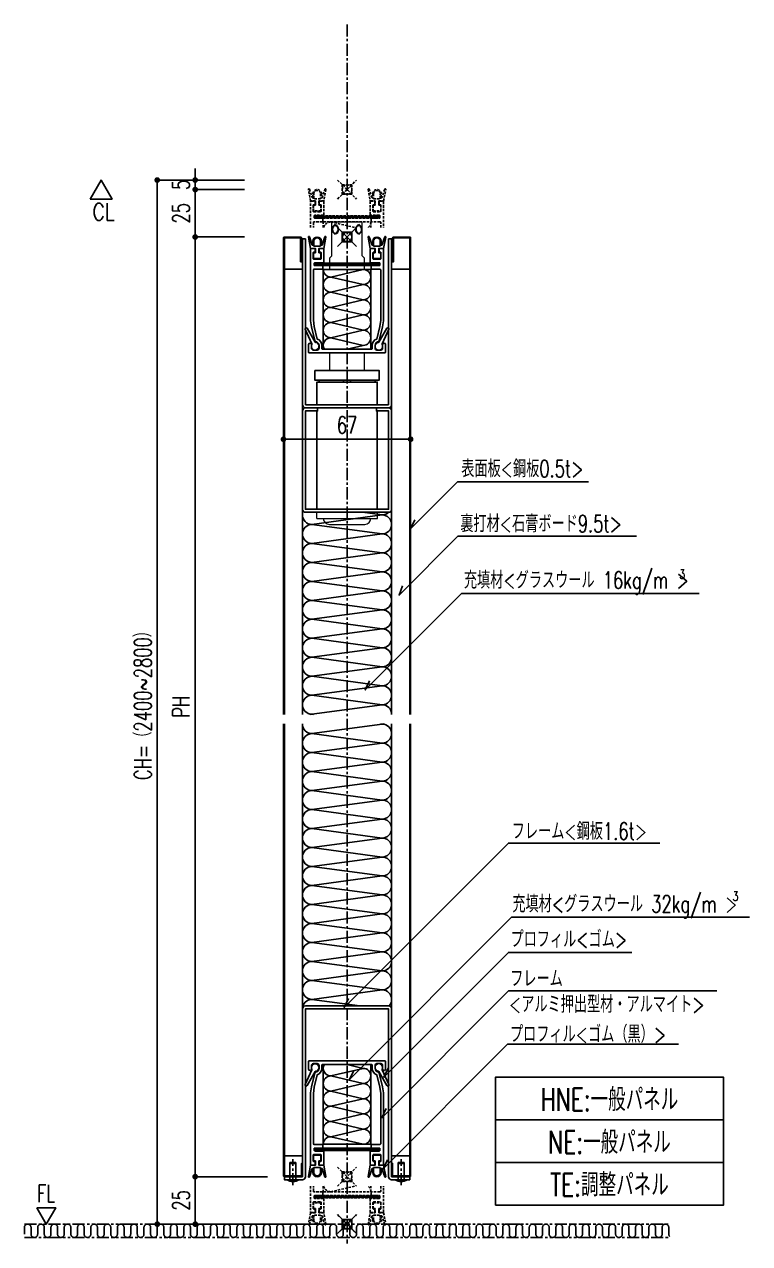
# Model space of a CAD drawing. Extents: x -275225 to 47266, y -41063 to 95295.
# Drawn here: x -215113 to -214731, y -16672 to -16030 of the extents above; entities that cross this region are included whole.
import ezdxf
from ezdxf.enums import TextEntityAlignment as Align

# ---------------------------------------------------------------- set-up
doc = ezdxf.new("R2010")
doc.units = 0
doc.header["$LTSCALE"] = 0.2
doc.header["$PDMODE"] = 99
doc.header["$PDSIZE"] = 5
for name, pattern in [('CENTER', [50.8, 31.75, -6.35, 6.35, -6.35]), ('HIDDEN', [9.525, 6.35, -3.175]), ('PHANTOM', [63.5, 31.75, -6.35, 6.35, -6.35, 6.35, -6.35])]:
    doc.linetypes.add(name, pattern=pattern)
for name, color, linetype in [('_-0', 7, 'Continuous'), ('_別途', 6, 'PHANTOM'), ('_基準', 1, 'CENTER'), ('_文字', 3, 'Continuous'), ('_製品', 4, 'Continuous'), ('_製品寸法', 9, 'Continuous')]:
    doc.layers.add(name, color=color, linetype=linetype)
doc.layers.add('_ポイント', color=1, linetype='Continuous', plot=False)
doc.styles.add('OKAMURA', font='SIMPLEX.shx', dxfattribs={"width": 0.7, "bigfont": 'BIGFONT.shx'})
doc.dimstyles.new('OKAMURA-003', dxfattribs={"dimscale": 3, "dimtxt": 3, "dimasz": 1, "dimexe": 0, "dimexo": 3, "dimgap": 1, "dimtad": 1, "dimdec": 3, "dimdsep": 46, "dimtxsty": 'OKAMURA', "dimblk1": 'DOT', "dimblk2": 'DOT', "dimsah": 1, "dimcen": 0, "dimclrd": 9, "dimclre": 9, "dimclrt": 3, "dimadec": 0, "dimazin": 0, "dimtfac": 1, "dimtdec": 3, "dimtix": 1, "dimtmove": 2, "dimatfit": 3, "dimldrblk": 'NONE', "dimfxl": 0, "dimtolj": 1, "dimarcsym": 0})

# ---------------------------------------------------------------- blocks, each defined once
blk = doc.blocks.new('_DOT')
at = {"color": 0, "linetype": 'ByBlock'}
blk.add_line((-0.5, 0), (-1, 0), dxfattribs=at)
at = {"color": 0, "linetype": 'ByBlock', "const_width": 0.5}
blk.add_lwpolyline([(-0.25, 0, 1), (0.25, 0, 1)], format="xyb", close=True, dxfattribs=at)
blk = doc.blocks.new('*D972')
at = {"layer": '_製品寸法', "color": 9, "lineweight": -2, "transparency": 16777216}
for p, q in [((33.5, 422.07), (33.5, 413.49)), ((-33.5, 403.14), (-33.5, 413.49)), ((-30.5, 413.49), (30.5, 413.49))]:
    blk.add_line(p, q, dxfattribs=at)
at = {"layer": 'Defpoints', "color": 0, "transparency": 16777216}
for p in [(33.5, 413.49), (33.5, 413.07), (-33.5, 394.14)]:
    blk.add_point(p, dxfattribs=at)
at = {"layer": '_製品寸法', "color": 9, "lineweight": -2, "transparency": 16777216, "xscale": 3, "yscale": 3, "zscale": 3, "rotation": 180}
blk.add_blockref('_DOT', (-33.5, 413.49), dxfattribs=at)
at = {"layer": '_製品寸法', "color": 9, "lineweight": -2, "transparency": 16777216, "xscale": 3, "yscale": 3, "zscale": 3}
blk.add_blockref('_DOT', (33.5, 413.49), dxfattribs=at)
at = {"layer": '_製品寸法', "color": 3, "transparency": 16777216, "insert": (0, 420.99), "char_height": 9, "attachment_point": 5, "style": 'OKAMURA'}
blk.add_mtext('\\A1;67', dxfattribs=at)
blk = doc.blocks.new('_None')
blk = doc.blocks.new('P16FILE')
at = {"layer": '_製品', "linetype": 'HIDDEN'}
h = blk.add_hatch(dxfattribs=at)
h.set_pattern_fill('ANSI31', color=6, scale=0.1, angle=180, style=0)
h.set_pattern_definition([(225, (2954.2516, 2260.17284), (0.224506403, -0.224506403), [])])
h.paths.add_polyline_path([(-16.5, 13.84), (16.5, 13.84), (16.5, 15.04), (-16.5, 15.04)])
at = {"layer": '_製品', "color": 6, "linetype": 'HIDDEN'}
for p, q in [((-8.5, 17.07), (3.94, 20)), ((-16.5, 13.84), (-16.5, 15.04)), ((-16.5, 15.04), (16.5, 15.04)), ((16.5, 13.84), (-16.5, 13.84)), ((16.5, 13.84), (16.5, 15.04))]:
    blk.add_line(p, q, dxfattribs=at)
for points in [[(-19.25, 20), (-19.25, 6.38, 0.414214), (-18.95, 6.08), (-17.15, 6.08, 0.414214), (-16.85, 6.38), (-16.85, 7.68, 0.414214), (-17.15, 7.98), (-17.55, 7.98, -0.414214), (-17.85, 8.28), (-17.85, 11.38, -0.414214), (-17.55, 11.68), (-13.95, 11.68, -0.414214), (-13.65, 11.38), (-13.65, 8.28, -0.414214), (-13.95, 7.98), (-14.35, 7.98, 0.414214), (-14.65, 7.68), (-14.65, 6.38, 0.414214), (-14.35, 6.08), (-12.55, 6.08, 0.414214), (-12.25, 6.38), (-12.25, 13.24, 0.414214), (-12.55, 13.54), (-16.85, 13.54, -0.414214), (-17.35, 14.04), (-17.35, 14.74, -0.414214), (-17.05, 15.04), (-13.05, 15.04, 0.414214), (-12.75, 15.34), (-12.75, 16.64, 0.414214), (-13.05, 16.94), (-17.25, 16.94, -0.414214), (-17.75, 17.44), (-17.75, 20)], [(17.75, 20), (17.75, 17.44, -0.414142), (17.25, 16.94), (13.05, 16.94, 0.414214), (12.75, 16.64), (12.75, 15.34, 0.414214), (13.05, 15.04), (17.05, 15.04, -0.414214), (17.35, 14.74), (17.35, 14.04, -0.414214), (16.85, 13.54), (12.55, 13.54, 0.414197), (12.25, 13.24), (12.25, 6.38, 0.414214), (12.55, 6.08), (14.35, 6.08, 0.414214), (14.65, 6.38), (14.65, 7.68, 0.414214), (14.35, 7.98), (13.95, 7.98, -0.414214), (13.65, 8.28), (13.65, 11.38, -0.414214), (13.95, 11.68), (17.55, 11.68, -0.414214), (17.85, 11.38), (17.85, 8.28, -0.414214), (17.55, 7.98), (17.15, 7.98, 0.414214), (16.85, 7.68), (16.85, 6.38, 0.414214), (17.15, 6.08), (18.95, 6.08, 0.414214), (19.25, 6.38), (19.25, 20)], [(-12.25, 5.99), (-14.8, 5.99), (-14.8, 8.29), (-13.75, 8.29), (-13.75, 11.29), (-17.75, 11.29), (-17.75, 8.29), (-16.7, 8.29), (-16.7, 5.99), (-19.25, 5.99), (-20.35, 0.04, 1.028191), (-19.84, -0.15), (-18.33, 4.31), (-18, 4.31), (-18, 2.25, 1), (-13.5, 2.25), (-13.5, 4.31), (-13.18, 4.31), (-11.67, -0.15, 1.028191), (-11.16, 0.04), (-12.25, 5.99)], [(12.25, 5.99), (14.8, 5.99), (14.8, 8.29), (13.75, 8.29), (13.75, 11.29), (17.75, 11.29), (17.75, 8.29), (16.7, 8.29), (16.7, 5.99), (19.25, 5.99), (20.35, 0.04, -1.028191), (19.84, -0.15), (18.33, 4.31), (18, 4.31), (18, 2.25, -1), (13.5, 2.25), (13.5, 4.31), (13.18, 4.31), (11.67, -0.15, -1.028191), (11.16, 0.04), (12.25, 5.99)]]:
    blk.add_lwpolyline(points, format="xyb", dxfattribs=at)
for points in [[(-12.5, 20), (-12.5, 17.07), (12.5, 17.07), (12.5, 20)], [(-16.7, 5.99), (-16.7, 8.29)], [(16.7, 5.99), (16.7, 8.29)]]:
    blk.add_lwpolyline(points, dxfattribs=at)
for points in [[(-17.5, 4.81), (-17.5, 2.25, 1), (-14, 2.25), (-14, 4.81)], [(14, 4.81), (17.5, 4.81), (17.5, 2.25, -1), (14, 2.25)]]:
    blk.add_lwpolyline(points, format="xyb", close=True, dxfattribs=at)
for centre, start, end in [((-8.5, 21.07), 195.57576, 270), ((8.5, 17.07), 0, 47.01126)]:
    blk.add_arc(centre, 4, start, end, dxfattribs=at)
for p in [(0, 25), (0, 0), (0, 0)]:
    blk.add_point(p, dxfattribs=at)
blk = doc.blocks.new('*D973')
at = {"layer": '_製品寸法', "color": 9, "lineweight": -2, "transparency": 16777216}
for p, q in [((-54, 545.02), (-80, 545.02)), ((-80, 542.02), (-80, 523.02)), ((-54, 520.02), (-80, 520.02))]:
    blk.add_line(p, q, dxfattribs=at)
at = {"layer": 'Defpoints', "color": 0, "transparency": 16777216}
for p in [(-45, 545.02), (-80, 520.02), (-45, 520.02)]:
    blk.add_point(p, dxfattribs=at)
at = {"layer": '_製品寸法', "color": 9, "lineweight": -2, "transparency": 16777216, "xscale": 3, "yscale": 3, "zscale": 3}
for p, rotation in [((-80, 545.02), 90), ((-80, 520.02), 270)]:
    blk.add_blockref('_DOT', p, dxfattribs=dict(at, rotation=rotation))
at = {"layer": '_製品寸法', "color": 3, "transparency": 16777216, "insert": (-87.5, 532.52), "char_height": 9, "attachment_point": 5, "rotation": 90, "style": 'OKAMURA'}
blk.add_mtext('\\A1;25', dxfattribs=at)
blk = doc.blocks.new('*D974')
at = {"layer": '_製品寸法', "color": 9, "lineweight": -2, "transparency": 16777216}
for p, q in [((-54, 520.02), (-80, 520.02)), ((-80, 517.02), (-80, 28.02)), ((-54, 25.02), (-80, 25.02))]:
    blk.add_line(p, q, dxfattribs=at)
at = {"layer": 'Defpoints', "color": 0, "transparency": 16777216}
for p in [(-45, 520.02), (-80, 25.02), (-45, 25.02)]:
    blk.add_point(p, dxfattribs=at)
at = {"layer": '_製品寸法', "color": 9, "lineweight": -2, "transparency": 16777216, "xscale": 3, "yscale": 3, "zscale": 3}
for p, rotation in [((-80, 520.02), 90), ((-80, 25.02), 270)]:
    blk.add_blockref('_DOT', p, dxfattribs=dict(at, rotation=rotation))
at = {"layer": '_製品寸法', "color": 3, "transparency": 16777216, "insert": (-87.5, 272.52), "char_height": 9, "attachment_point": 5, "rotation": 90, "style": 'OKAMURA'}
blk.add_mtext('\\A1;PH', dxfattribs=at)
blk = doc.blocks.new('*D975')
at = {"layer": '_製品寸法', "color": 9, "lineweight": -2, "transparency": 16777216}
for p, q in [((-54, 550.02), (-100, 550.02)), ((-100, 547.02), (-100, 3.02)), ((-54, 0.02), (-100, 0.02))]:
    blk.add_line(p, q, dxfattribs=at)
at = {"layer": 'Defpoints', "color": 0, "transparency": 16777216}
for p in [(-45, 550.02), (-100, 0.02), (-45, 0.02)]:
    blk.add_point(p, dxfattribs=at)
at = {"layer": '_製品寸法', "color": 9, "lineweight": -2, "transparency": 16777216, "xscale": 3, "yscale": 3, "zscale": 3}
for p, rotation in [((-100, 550.02), 90), ((-100, 0.02), 270)]:
    blk.add_blockref('_DOT', p, dxfattribs=dict(at, rotation=rotation))
at = {"layer": '_製品寸法', "color": 3, "transparency": 16777216, "insert": (-107.5, 275.02), "char_height": 9, "attachment_point": 5, "rotation": 90, "style": 'OKAMURA'}
blk.add_mtext('\\A1;CH=（2400~2800）', dxfattribs=at)
blk = doc.blocks.new('*D976')
at = {"layer": '_製品寸法', "color": 9, "lineweight": -2, "transparency": 16777216}
for p, q in [((-42, 25.02), (-80, 25.02)), ((-80, 22.02), (-80, 3.02)), ((-7.5, 0.02), (-80, 0.02))]:
    blk.add_line(p, q, dxfattribs=at)
at = {"layer": 'Defpoints', "color": 0, "transparency": 16777216}
for p in [(-33, 25.02), (-80, 0.02), (1.5, 0.02)]:
    blk.add_point(p, dxfattribs=at)
at = {"layer": '_製品寸法', "color": 9, "lineweight": -2, "transparency": 16777216, "xscale": 3, "yscale": 3, "zscale": 3}
for p, rotation in [((-80, 25.02), 90), ((-80, 0.02), 270)]:
    blk.add_blockref('_DOT', p, dxfattribs=dict(at, rotation=rotation))
at = {"layer": '_製品寸法', "color": 3, "transparency": 16777216, "insert": (-87.5, 12.52), "char_height": 9, "attachment_point": 5, "rotation": 90, "style": 'OKAMURA'}
blk.add_mtext('\\A1;25', dxfattribs=at)
blk = doc.blocks.new('A$C46CE3BFD')
at = {"layer": '_ポイント'}
blk.add_point((0, 0), dxfattribs=at)
at = {"layer": '_別途'}
for p, q in [((-170, 0), (170, 0)), ((-170, -5.25), (-170, -1.75)), ((-166.5, -5.25), (-166.5, -1.75)), ((-163, -5.25), (-163, -1.75)), ((-163, -5.25), (-163, -1.75)), ((-159.5, -5.25), (-159.5, -1.75)), ((-156, -5.25), (-156, -1.75)), ((-152.5, -5.25), (-152.5, -1.75)), ((-149, -5.25), (-149, -1.75)), ((-145.5, -5.25), (-145.5, -1.75)), ((-142, -5.25), (-142, -1.75)), ((-138.5, -5.25), (-138.5, -1.75)), ((-135, -5.25), (-135, -1.75)), ((-131.5, -5.25), (-131.5, -1.75)), ((-128, -5.25), (-128, -1.75)), ((-124.5, -5.25), (-124.5, -1.75)), ((-121, -5.25), (-121, -1.75)), ((-117.5, -5.25), (-117.5, -1.75)), ((-114, -5.25), (-114, -1.75)), ((-110.5, -5.25), (-110.5, -1.75)), ((-107, -5.25), (-107, -1.75)), ((-103.5, -5.25), (-103.5, -1.75)), ((-100, -5.25), (-100, -1.75)), ((-96.5, -5.25), (-96.5, -1.75)), ((-93, -5.25), (-93, -1.75)), ((-89.5, -5.25), (-89.5, -1.75)), ((-86, -5.25), (-86, -1.75)), ((-82.5, -5.25), (-82.5, -1.75)), ((-79, -5.25), (-79, -1.75)), ((-75.5, -5.25), (-75.5, -1.75)), ((-72, -5.25), (-72, -1.75)), ((-68.5, -5.25), (-68.5, -1.75)), ((-65, -5.25), (-65, -1.75)), ((-61.5, -5.25), (-61.5, -1.75)), ((-58, -5.25), (-58, -1.75)), ((-54.5, -5.25), (-54.5, -1.75)), ((-51, -5.25), (-51, -1.75)), ((-47.5, -5.25), (-47.5, -1.75)), ((-44, -5.25), (-44, -1.75)), ((-40.5, -5.25), (-40.5, -1.75)), ((-37, -5.25), (-37, -1.75)), ((-33.5, -5.25), (-33.5, -1.75)), ((-30, -5.25), (-30, -1.75)), ((-26.5, -5.25), (-26.5, -1.75)), ((-23, -5.25), (-23, -1.75)), ((-19.5, -5.25), (-19.5, -1.75)), ((-16, -5.25), (-16, -1.75)), ((-12.5, -5.25), (-12.5, -1.75)), ((-9, -5.25), (-9, -1.75)), ((-5.5, -5.25), (-5.5, -1.75)), ((-2, -5.25), (-2, -1.75)), ((1.5, -5.25), (1.5, -1.75)), ((5, -5.25), (5, -1.75)), ((8.5, -5.25), (8.5, -1.75)), ((12, -5.25), (12, -1.75)), ((15.5, -5.25), (15.5, -1.75)), ((19, -5.25), (19, -1.75)), ((22.5, -5.25), (22.5, -1.75)), ((26, -5.25), (26, -1.75)), ((29.5, -5.25), (29.5, -1.75)), ((33, -5.25), (33, -1.75)), ((36.5, -5.25), (36.5, -1.75)), ((40, -5.25), (40, -1.75)), ((43.5, -5.25), (43.5, -1.75)), ((47, -5.25), (47, -1.75)), ((50.5, -5.25), (50.5, -1.75)), ((54, -5.25), (54, -1.75)), ((57.5, -5.25), (57.5, -1.75)), ((61, -5.25), (61, -1.75)), ((64.5, -5.25), (64.5, -1.75)), ((68, -5.25), (68, -1.75)), ((71.5, -5.25), (71.5, -1.75)), ((75, -5.25), (75, -1.75)), ((78.5, -5.25), (78.5, -1.75)), ((82, -5.25), (82, -1.75)), ((85.5, -5.25), (85.5, -1.75)), ((89, -5.25), (89, -1.75)), ((92.5, -5.25), (92.5, -1.75)), ((96, -5.25), (96, -1.75)), ((99.5, -5.25), (99.5, -1.75)), ((103, -5.25), (103, -1.75)), ((106.5, -5.25), (106.5, -1.75)), ((110, -5.25), (110, -1.75)), ((113.5, -5.25), (113.5, -1.75)), ((117, -5.25), (117, -1.75)), ((120.5, -5.25), (120.5, -1.75)), ((124, -5.25), (124, -1.75)), ((127.5, -5.25), (127.5, -1.75)), ((131, -5.25), (131, -1.75)), ((134.5, -5.25), (134.5, -1.75)), ((138, -5.25), (138, -1.75)), ((141.5, -5.25), (141.5, -1.75)), ((145, -5.25), (145, -1.75)), ((148.5, -5.25), (148.5, -1.75)), ((152, -5.25), (152, -1.75)), ((155.5, -5.25), (155.5, -1.75)), ((159, -5.25), (159, -1.75)), ((162.5, -5.25), (162.5, -1.75)), ((166, -5.25), (166, -1.75)), ((169.5, -5.25), (169.5, -1.75)), ((-170, -7), (170, -7))]:
    blk.add_line(p, q, dxfattribs=at)
for centre, start, end in [((-168.25, -1.75), 0, 180), ((-161.25, -1.75), 0, 180), ((-154.25, -1.75), 0, 180), ((-147.25, -1.75), 0, 180), ((-140.25, -1.75), 0, 180), ((-133.25, -1.75), 0, 180), ((-126.25, -1.75), 0, 180), ((-119.25, -1.75), 0, 180), ((-112.25, -1.75), 0, 180), ((-105.25, -1.75), 0, 180), ((-98.25, -1.75), 0, 180), ((-91.25, -1.75), 0, 180), ((-84.25, -1.75), 0, 180), ((-77.25, -1.75), 0, 180), ((-70.25, -1.75), 0, 180), ((-63.25, -1.75), 0, 180), ((-56.25, -1.75), 0, 180), ((-49.25, -1.75), 0, 180), ((-42.25, -1.75), 0, 180), ((-35.25, -1.75), 0, 180), ((-28.25, -1.75), 0, 180), ((-21.25, -1.75), 0, 180), ((-14.25, -1.75), 0, 180), ((-7.25, -1.75), 0, 180), ((-0.25, -1.75), 0, 180), ((6.75, -1.75), 0, 180), ((13.75, -1.75), 0, 180), ((20.75, -1.75), 0, 180), ((27.75, -1.75), 0, 180), ((34.75, -1.75), 0, 180), ((41.75, -1.75), 0, 180), ((48.75, -1.75), 0, 180), ((55.75, -1.75), 0, 180), ((62.75, -1.75), 0, 180), ((69.75, -1.75), 0, 180), ((76.75, -1.75), 0, 180), ((83.75, -1.75), 0, 180), ((90.75, -1.75), 0, 180), ((97.75, -1.75), 0, 180), ((104.75, -1.75), 0, 180), ((111.75, -1.75), 0, 180), ((118.75, -1.75), 0, 180), ((125.75, -1.75), 0, 180), ((132.75, -1.75), 0, 180), ((139.75, -1.75), 0, 180), ((146.75, -1.75), 0, 180), ((153.75, -1.75), 0, 180), ((160.75, -1.75), 0, 180), ((167.75, -1.75), 0, 180), ((-164.75, -5.25), 180, 0), ((-157.75, -5.25), 180, 0), ((-150.75, -5.25), 180, 0), ((-143.75, -5.25), 180, 0), ((-136.75, -5.25), 180, 0), ((-129.75, -5.25), 180, 0), ((-122.75, -5.25), 180, 0), ((-115.75, -5.25), 180, 0), ((-108.75, -5.25), 180, 0), ((-101.75, -5.25), 180, 0), ((-94.75, -5.25), 180, 0), ((-87.75, -5.25), 180, 0), ((-80.75, -5.25), 180, 0), ((-73.75, -5.25), 180, 0), ((-66.75, -5.25), 180, 0), ((-59.75, -5.25), 180, 0), ((-52.75, -5.25), 180, 0), ((-45.75, -5.25), 180, 0), ((-38.75, -5.25), 180, 0), ((-31.75, -5.25), 180, 0), ((-24.75, -5.25), 180, 0), ((-17.75, -5.25), 180, 0), ((-10.75, -5.25), 180, 0), ((-3.75, -5.25), 180, 0), ((3.25, -5.25), 180, 0), ((10.25, -5.25), 180, 0), ((17.25, -5.25), 180, 0), ((24.25, -5.25), 180, 0), ((31.25, -5.25), 180, 0), ((38.25, -5.25), 180, 0), ((45.25, -5.25), 180, 0), ((52.25, -5.25), 180, 0), ((59.25, -5.25), 180, 0), ((66.25, -5.25), 180, 0), ((73.25, -5.25), 180, 0), ((80.25, -5.25), 180, 0), ((87.25, -5.25), 180, 0), ((94.25, -5.25), 180, 0), ((101.25, -5.25), 180, 0), ((108.25, -5.25), 180, 0), ((115.25, -5.25), 180, 0), ((122.25, -5.25), 180, 0), ((129.25, -5.25), 180, 0), ((136.25, -5.25), 180, 0), ((143.25, -5.25), 180, 0), ((150.25, -5.25), 180, 0), ((157.25, -5.25), 180, 0), ((164.25, -5.25), 180, 0), ((171.25, -5.25), 180, 224.41531)]:
    blk.add_arc(centre, 1.75, start, end, dxfattribs=at)
blk = doc.blocks.new('A$C444338B9')
at = {"linetype": 'ByBlock'}
h = blk.add_hatch(dxfattribs=at)
h.set_pattern_fill('ANSI31', color=0, scale=0.1, style=0)
h.set_pattern_definition([(45, (-2932.2042, -2199.09873), (-0.224506403, 0.224506403), [])])
h.paths.add_polyline_path([(38.55, 47.24), (5.55, 47.24), (5.55, 46.04), (38.55, 46.04)])
at = {"color": 0, "linetype": 'ByBlock'}
for p, q in [((5.55, 47.24), (38.55, 47.24)), ((5.55, 47.24), (5.55, 46.04)), ((38.55, 46.04), (5.55, 46.04)), ((38.55, 47.24), (38.55, 46.04))]:
    blk.add_line(p, q, dxfattribs=at)
for points in [[(9.79, 55.08), (7.24, 55.08), (7.24, 52.78), (8.29, 52.78), (8.29, 49.78), (4.29, 49.78), (4.29, 52.78), (5.34, 52.78), (5.34, 55.08), (2.79, 55.08), (1.7, 61.03, -1.028191), (2.21, 61.22), (3.71, 56.77), (4.04, 56.77), (4.04, 58.82, -1), (8.54, 58.82), (8.54, 56.77), (8.87, 56.77), (10.38, 61.22, -1.028191), (10.88, 61.03), (9.79, 55.08)], [(34.3, 55.08), (36.85, 55.08), (36.85, 52.78), (35.8, 52.78), (35.8, 49.78), (39.8, 49.78), (39.8, 52.78), (38.75, 52.78), (38.75, 55.08), (41.3, 55.08), (42.39, 61.03, 1.028191), (41.89, 61.22), (40.38, 56.77), (40.05, 56.77), (40.05, 58.82, 1), (35.55, 58.82), (35.55, 56.77), (35.22, 56.77), (33.72, 61.22, 1.028191), (33.21, 61.03), (34.3, 55.08)], [(38.82, 5.72), (42.99, 13.04, -1), (44.06, 12.49), (40.59, 4.82, 0.228903), (40.59, 4.39, -3.021122), (38.46, 5.47, 0.228787), (38.82, 5.72)]]:
    blk.add_lwpolyline(points, format="xyb", dxfattribs=at)
for points in [[(8.04, 56.27), (4.54, 56.27), (4.54, 58.82, -1), (8.04, 58.82)], [(39.55, 56.27), (39.55, 58.82, 1), (36.05, 58.82), (36.05, 56.27)], [(39.6, 49.4), (36, 49.4, -0.414214), (35.7, 49.7), (35.7, 52.8, -0.414214), (36, 53.1), (36.4, 53.1, 0.414214), (36.7, 53.4), (36.7, 54.7, 0.414214), (36.4, 55), (34.6, 55, 0.414214), (34.3, 54.7), (34.3, 47.84, 0.414214), (34.6, 47.54), (38.9, 47.54, -0.414214), (39.4, 47.04), (39.4, 46.34, -0.414214), (39.1, 46.04), (35.1, 46.04, 0.414214), (34.8, 45.74), (34.8, 44.44, 0.414214), (35.1, 44.14), (39.3, 44.14, -0.414214), (39.8, 43.64), (39.8, 17.25), (39.3, 13.9), (37.71, 7.33, 0.324802), (35.3, 4), (35.3, 2.3, -0.414214), (35, 2), (22.05, 2), (9.1, 2, -0.414221), (8.8, 2.3), (8.8, 4, 0.324803), (6.38, 7.33), (4.8, 13.9), (4.3, 17.25), (4.3, 43.64, -0.414142), (4.8, 44.14), (9, 44.14, 0.414214), (9.3, 44.44), (9.3, 45.74, 0.414214), (9, 46.04), (5, 46.04, -0.414214), (4.7, 46.34), (4.7, 47.04, -0.414214), (5.2, 47.54), (9.5, 47.54, 0.414197), (9.8, 47.84), (9.8, 54.7, 0.414214), (9.5, 55), (7.7, 55, 0.414214), (7.4, 54.7), (7.4, 53.4, 0.414214), (7.7, 53.1), (8.1, 53.1, -0.414214), (8.4, 52.8), (8.4, 49.7, -0.414214), (8.1, 49.4), (4.5, 49.4, -0.414214), (4.2, 49.7), (4.2, 52.8, -0.414214), (4.5, 53.1), (4.9, 53.1, 0.414214), (5.2, 53.4), (5.2, 54.7, 0.414214), (4.9, 55), (3.1, 55, 0.414214), (2.8, 54.7), (2.8, 16.91), (3.3, 13.72), (5.04, 6.48), (5.32, 6, -0.411152), (7.3, 4), (7.3, 2.5, -0.414214), (6.3, 1.5), (4.3, 1.5, -0.414214), (3.3, 2.5), (3.3, 4.45, 1), (1.8, 4.45), (1.8, 0.3, 0.414221), (2.1, 0), (22.05, 0), (42, 0, 0.414214), (42.3, 0.3), (42.3, 4.45, 1), (40.8, 4.45), (40.8, 2.5, -0.414214), (39.8, 1.5), (37.8, 1.5, -0.414214), (36.8, 2.5), (36.8, 4, -0.411152), (38.78, 6), (39.05, 6.48), (40.8, 13.72), (41.3, 16.91), (41.3, 54.7, 0.414214), (41, 55), (39.2, 55, 0.414214), (38.9, 54.7), (38.9, 53.4, 0.414214), (39.2, 53.1), (39.6, 53.1, -0.414214), (39.9, 52.8), (39.9, 49.7, -0.414214)], [(5.63, 5.47, -3.021134), (3.51, 4.39, 0.228914), (3.51, 4.82), (0.04, 12.49, -1), (1.11, 13.04), (5.28, 5.72, 0.228744)]]:
    blk.add_lwpolyline(points, format="xyb", close=True, dxfattribs=at)
for points in [[(5.34, 55.08), (5.34, 52.78)], [(38.75, 55.08), (38.75, 52.78)]]:
    blk.add_lwpolyline(points, dxfattribs=at)
at = {"layer": '_製品', "color": 6, "linetype": 'ByBlock'}
for p, q in [((30.55, 44), (13.55, 40)), ((13.55, 40), (30.55, 36)), ((30.55, 36), (13.55, 32)), ((13.55, 32), (30.55, 28)), ((30.55, 28), (13.55, 24)), ((13.55, 24), (30.55, 20)), ((30.55, 20), (13.55, 16)), ((13.55, 16), (30.55, 12)), ((30.55, 12), (13.55, 8)), ((13.55, 8), (30.55, 4)), ((30.55, 4), (22.05, 2))]:
    blk.add_line(p, q, dxfattribs=at)
at = {"layer": '_製品', "color": 0, "linetype": 'ByBlock'}
blk.add_lwpolyline([(9.55, 2), (34.55, 2), (34.55, 44), (9.55, 44)], close=True, dxfattribs=at)
at = {"layer": '_製品', "color": 6, "linetype": 'ByBlock'}
for centre, start, end in [((13.55, 44), 180, 270), ((13.55, 36), 90, 270), ((30.55, 40), 270, 90), ((30.55, 32), 270, 90), ((13.55, 28), 90, 270), ((30.55, 24), 270, 90), ((13.55, 20), 90, 270), ((30.55, 16), 270, 90), ((13.55, 12), 90, 270), ((13.55, 4), 90, 210.00001), ((30.55, 8), 270, 90)]:
    blk.add_arc(centre, 4, start, end, dxfattribs=at)
blk = doc.blocks.new('NE_TE_0.5')
at = {"lineweight": 15}
for p, q in [((-8, 528), (8, 528)), ((-8, 510), (-8, 528)), ((8, 510), (8, 528)), ((-9, 509), (-8, 510)), ((8, 510), (9, 509)), ((-16, 375), (16, 375)), ((-16, 371.8), (-16, 375)), ((16, 371.8), (16, 375)), ((-16, 371.8), (16, 371.8)), ((-9.3, 368.6), (9.3, 368.6))]:
    blk.add_line(p, q, dxfattribs=at)
at = {"color": 0, "linetype": 'ByBlock'}
for p, q in [((-23.5, 519), (-23.5, 431.6)), ((-21.9, 519), (-23.5, 519)), ((-21.9, 431.6), (-21.9, 519)), ((21.9, 510), (21.9, 519)), ((21.9, 519), (21.9, 431.6)), ((23.5, 519), (21.9, 519)), ((23.5, 431.6), (23.5, 519)), ((21.9, 431.6), (-21.9, 431.6)), ((-21.9, 430), (21.9, 430)), ((-30.07, 32.4), (-26.92, 32.4)), ((-30.07, 23.4), (-30.07, 32.4)), ((-26.92, 23.4), (-26.92, 32.4)), ((26.93, 32.4), (30.08, 32.4)), ((26.93, 23.4), (26.93, 32.4)), ((30.08, 23.4), (30.08, 32.4)), ((-30.07, 31.9), (-26.92, 31.9)), ((26.93, 31.9), (30.08, 31.9)), ((-25.4, 23.4), (-31.6, 23.4)), ((31.6, 23.4), (25.4, 23.4))]:
    blk.add_line(p, q, dxfattribs=at)
for p, q in [((-14.75, 444.6), (-14.75, 443.6)), ((-1.9, 444.6), (-1.9, 443.6)), ((1.9, 444.6), (1.9, 443.6)), ((14.75, 444.6), (14.75, 443.6))]:
    blk.add_line(p, q)
at = {"color": 0, "linetype": 'ByBlock', "ltscale": 0.5}
for p, q in [((-23.5, 373.6), (-23.5, 373.6)), ((18.5, 373.6), (18.5, 373.6)), ((-18.5, 368.6), (-18.5, 368.6)), ((23.5, 368.6), (23.5, 368.6)), ((-23.5, 113.4), (-23.5, 113.4)), ((18.5, 113.4), (18.5, 113.4)), ((18.5, 113.4), (18.5, 113.4))]:
    blk.add_line(p, q, dxfattribs=at)
at = {"color": 6, "linetype": 'ByBlock', "ltscale": 0.5}
for p, q in [((18.5, 373.6), (-18.5, 368.6)), ((8.16, 375), (18.5, 373.6)), ((18.5, 363.6), (18.5, 363.6)), ((-18.5, 118.4), (-18.5, 118.4)), ((-18.5, 118.4), (6.66, 115))]:
    blk.add_line(p, q, dxfattribs=at)
at = {"color": 0, "linetype": 'ByBlock'}
for points in [[(-33.5, 268.5), (-33.5, 519.5, -0.414214), (-33, 520), (-24.5, 520, -0.414214), (-24, 519.5), (-24, 507), (-24.5, 507), (-24.5, 519.5), (-33, 519.5), (-33, 268.5)], [(33.5, 268.5), (33.5, 519.5, 0.414214), (33, 520), (24.5, 520, 0.414214), (24, 519.5), (24, 507), (24.5, 507), (24.5, 519.5), (33, 519.5), (33, 268.5)], [(-33.5, 263.5), (-33.5, 25.5, 0.414214), (-33, 25), (-24, 25, 0.414214), (-23.5, 25.5), (-23.5, 32), (-24, 32), (-24, 25.5), (-33, 25.5), (-33, 263.5)], [(33.5, 263.5), (33.5, 25.5, -0.414214), (33, 25), (24, 25, -0.414214), (23.5, 25.5), (23.5, 32), (24, 32), (24, 25.5), (33, 25.5), (33, 263.5)], [(-21.9, 25, -0.414214), (-23.5, 23.4), (-33, 23.4), (-33, 25), (-23.5, 25), (-23.5, 113.4, -0.414214), (-21.9, 115), (21.9, 115, -0.414214), (23.5, 113.4), (23.5, 25), (33, 25), (33, 23.4), (23.5, 23.4, -0.414214), (21.9, 25), (21.9, 113.4), (-21.9, 113.4), (-21.9, 25)]]:
    blk.add_lwpolyline(points, format="xyb", dxfattribs=at)
for points in [[(-23.5, 268.5), (-23.5, 503), (-33, 503)], [(33, 503), (23.5, 503), (23.5, 268.5)], [(-33, 36), (-23.5, 36), (-23.5, 263.5)], [(23.5, 263.5), (23.5, 36), (33, 36)]]:
    blk.add_lwpolyline(points, dxfattribs=at)
blk.add_lwpolyline([(-17, 449.6), (17, 449.6), (17, 444.6), (-17, 444.6)], close=True)
for points in [[(-15.9, 431.6), (-15.9, 443.6), (15.9, 443.6), (15.9, 431.6)], [(-15.9, 428.4), (-15.9, 376.6), (15.9, 376.6), (15.9, 428.4)]]:
    blk.add_lwpolyline(points)
blk.add_lwpolyline([(-21.9, 375), (21.9, 375, 0.414217), (23.5, 376.6), (23.5, 428.4, 0.414213), (21.9, 430), (15.5, 430), (15.5, 428.4), (21.9, 428.4), (21.9, 376.6), (-21.9, 376.6), (-21.9, 428.4), (-15.5, 428.4), (-15.5, 430), (-21.9, 430, 0.414214), (-23.5, 428.4), (-23.5, 376.6, 0.414217)], format="xyb", close=True)
at = {"color": 6, "linetype": 'ByBlock', "ltscale": 0.5}
for points in [[(18.5, 353.6), (18.5, 353.6, 0.414214), (23.5, 358.6), (23.5, 358.6, 0.414214), (18.5, 363.6), (18.5, 363.6), (-18.5, 358.6), (-18.5, 358.6, -0.414214), (-23.5, 363.6), (-23.5, 363.6, -0.414214), (-18.5, 368.6), (-18.5, 368.6), (18.5, 363.6)], [(18.5, 343.6), (18.5, 343.6, 0.414214), (23.5, 348.6), (23.5, 348.6, 0.414214), (18.5, 353.6), (18.5, 353.6), (-18.5, 348.6), (-18.5, 348.6, -0.414214), (-23.5, 353.6), (-23.5, 353.6, -0.414214), (-18.5, 358.6), (-18.5, 358.6), (18.5, 353.6)], [(18.5, 333.6), (18.5, 333.6, 0.414214), (23.5, 338.6), (23.5, 338.6, 0.414214), (18.5, 343.6), (18.5, 343.6), (-18.5, 338.6), (-18.5, 338.6, -0.414214), (-23.5, 343.6), (-23.5, 343.6, -0.414214), (-18.5, 348.6), (-18.5, 348.6), (18.5, 343.6)], [(18.5, 323.6), (18.5, 323.6, 0.414214), (23.5, 328.6), (23.5, 328.6, 0.414214), (18.5, 333.6), (18.5, 333.6), (-18.5, 328.6), (-18.5, 328.6, -0.414214), (-23.5, 333.6), (-23.5, 333.6, -0.414214), (-18.5, 338.6), (-18.5, 338.6), (18.5, 333.6)], [(18.5, 313.6), (18.5, 313.6, 0.414214), (23.5, 318.6), (23.5, 318.6, 0.414214), (18.5, 323.6), (18.5, 323.6), (-18.5, 318.6), (-18.5, 318.6, -0.414214), (-23.5, 323.6), (-23.5, 323.6, -0.414214), (-18.5, 328.6), (-18.5, 328.6), (18.5, 323.6)], [(18.5, 303.6), (18.5, 303.6, 0.414214), (23.5, 308.6), (23.5, 308.6, 0.414214), (18.5, 313.6), (18.5, 313.6), (-18.5, 308.6), (-18.5, 308.6, -0.414214), (-23.5, 313.6), (-23.5, 313.6, -0.414214), (-18.5, 318.6), (-18.5, 318.6), (18.5, 313.6)], [(18.5, 293.6), (18.5, 293.6, 0.414214), (23.5, 298.6), (23.5, 298.6, 0.414214), (18.5, 303.6), (18.5, 303.6), (-18.5, 298.6), (-18.5, 298.6, -0.414214), (-23.5, 303.6), (-23.5, 303.6, -0.414214), (-18.5, 308.6), (-18.5, 308.6), (18.5, 303.6)], [(18.5, 283.6), (18.5, 283.6, 0.414214), (23.5, 288.6), (23.5, 288.6, 0.414214), (18.5, 293.6), (18.5, 293.6), (-18.5, 288.6), (-18.5, 288.6, -0.414214), (-23.5, 293.6), (-23.5, 293.6, -0.414214), (-18.5, 298.6), (-18.5, 298.6), (18.5, 293.6)], [(18.5, 273.6), (18.5, 273.6, 0.414214), (23.5, 278.6), (23.5, 278.6, 0.414214), (18.5, 283.6), (18.5, 283.6), (-18.5, 278.6), (-18.5, 278.6, -0.414214), (-23.5, 283.6), (-23.5, 283.6, -0.414214), (-18.5, 288.6), (-18.5, 288.6), (18.5, 283.6)], [(23.5, 268.5, 0.004986), (23.5, 268.6), (23.5, 268.6, 0.414214), (18.5, 273.6), (18.5, 273.6), (-18.5, 268.6), (-18.5, 268.6, -0.414214), (-23.5, 273.6), (-23.5, 273.6, -0.414214), (-18.5, 278.6), (-18.5, 278.6), (18.5, 273.6)], [(18.5, 253.4), (18.5, 253.4, 0.414214), (23.5, 258.4), (23.5, 258.4, 0.414214), (18.5, 263.4), (18.5, 263.4), (-18.5, 258.4), (-18.5, 258.4, -0.414214), (-23.5, 263.4), (-23.5, 263.4, -0.004997), (-23.5, 263.5, -0.004997)], [(-19.49, 268.5, -0.050092), (-18.5, 268.6), (-18.5, 268.6), (-17.76, 268.5)], [(18.5, 263.4), (18.5, 263.4, 0.050108), (19.49, 263.5, 0.050108)], [(18.5, 243.4), (18.5, 243.4, 0.414214), (23.5, 248.4), (23.5, 248.4, 0.414214), (18.5, 253.4), (18.5, 253.4), (-18.5, 248.4), (-18.5, 248.4, -0.414214), (-23.5, 253.4), (-23.5, 253.4, -0.414214), (-18.5, 258.4), (-18.5, 258.4), (18.5, 253.4)], [(18.5, 233.4), (18.5, 233.4, 0.414214), (23.5, 238.4), (23.5, 238.4, 0.414214), (18.5, 243.4), (18.5, 243.4), (-18.5, 238.4), (-18.5, 238.4, -0.414214), (-23.5, 243.4), (-23.5, 243.4, -0.414214), (-18.5, 248.4), (-18.5, 248.4), (18.5, 243.4)], [(18.5, 223.4), (18.5, 223.4, 0.414214), (23.5, 228.4), (23.5, 228.4, 0.414214), (18.5, 233.4), (18.5, 233.4), (-18.5, 228.4), (-18.5, 228.4, -0.414214), (-23.5, 233.4), (-23.5, 233.4, -0.414214), (-18.5, 238.4), (-18.5, 238.4), (18.5, 233.4)], [(18.5, 213.4), (18.5, 213.4, 0.414214), (23.5, 218.4), (23.5, 218.4, 0.414214), (18.5, 223.4), (18.5, 223.4), (-18.5, 218.4), (-18.5, 218.4, -0.414214), (-23.5, 223.4), (-23.5, 223.4, -0.414214), (-18.5, 228.4), (-18.5, 228.4), (18.5, 223.4)], [(18.5, 203.4), (18.5, 203.4, 0.414214), (23.5, 208.4), (23.5, 208.4, 0.414214), (18.5, 213.4), (18.5, 213.4), (-18.5, 208.4), (-18.5, 208.4, -0.414214), (-23.5, 213.4), (-23.5, 213.4, -0.414214), (-18.5, 218.4), (-18.5, 218.4), (18.5, 213.4)], [(18.5, 193.4), (18.5, 193.4, 0.414214), (23.5, 198.4), (23.5, 198.4, 0.414214), (18.5, 203.4), (18.5, 203.4), (-18.5, 198.4), (-18.5, 198.4, -0.414214), (-23.5, 203.4), (-23.5, 203.4, -0.414214), (-18.5, 208.4), (-18.5, 208.4), (18.5, 203.4)], [(18.5, 183.4), (18.5, 183.4, 0.414214), (23.5, 188.4), (23.5, 188.4, 0.414214), (18.5, 193.4), (18.5, 193.4), (-18.5, 188.4), (-18.5, 188.4, -0.414214), (-23.5, 193.4), (-23.5, 193.4, -0.414214), (-18.5, 198.4), (-18.5, 198.4), (18.5, 193.4)], [(18.5, 173.4), (18.5, 173.4, 0.414214), (23.5, 178.4), (23.5, 178.4, 0.414214), (18.5, 183.4), (18.5, 183.4), (-18.5, 178.4), (-18.5, 178.4, -0.414214), (-23.5, 183.4), (-23.5, 183.4, -0.414214), (-18.5, 188.4), (-18.5, 188.4), (18.5, 183.4)], [(18.5, 163.4), (18.5, 163.4, 0.414214), (23.5, 168.4), (23.5, 168.4, 0.414214), (18.5, 173.4), (18.5, 173.4), (-18.5, 168.4), (-18.5, 168.4, -0.414214), (-23.5, 173.4), (-23.5, 173.4, -0.414214), (-18.5, 178.4), (-18.5, 178.4), (18.5, 173.4)], [(18.5, 153.4), (18.5, 153.4, 0.414214), (23.5, 158.4), (23.5, 158.4, 0.414214), (18.5, 163.4), (18.5, 163.4), (-18.5, 158.4), (-18.5, 158.4, -0.414214), (-23.5, 163.4), (-23.5, 163.4, -0.414214), (-18.5, 168.4), (-18.5, 168.4), (18.5, 163.4)], [(18.5, 143.4), (18.5, 143.4, 0.414214), (23.5, 148.4), (23.5, 148.4, 0.414214), (18.5, 153.4), (18.5, 153.4), (-18.5, 148.4), (-18.5, 148.4, -0.414214), (-23.5, 153.4), (-23.5, 153.4, -0.414214), (-18.5, 158.4), (-18.5, 158.4), (18.5, 153.4)], [(18.5, 133.4), (18.5, 133.4, 0.414214), (23.5, 138.4), (23.5, 138.4, 0.414214), (18.5, 143.4), (18.5, 143.4), (-18.5, 138.4), (-18.5, 138.4, -0.414214), (-23.5, 143.4), (-23.5, 143.4, -0.414214), (-18.5, 148.4), (-18.5, 148.4), (18.5, 143.4)], [(18.5, 123.4), (18.5, 123.4, 0.414214), (23.5, 128.4), (23.5, 128.4, 0.414214), (18.5, 133.4), (18.5, 133.4), (-18.5, 128.4), (-18.5, 128.4, -0.414214), (-23.5, 133.4), (-23.5, 133.4, -0.414214), (-18.5, 138.4), (-18.5, 138.4), (18.5, 133.4)], [(22.15, 114.98, 0.190517), (23.5, 118.4), (23.5, 118.4, 0.414214), (18.5, 123.4), (18.5, 123.4), (-18.5, 118.4), (-18.5, 118.4, -0.414214), (-23.5, 123.4), (-23.5, 123.4, -0.414214), (-18.5, 128.4), (-18.5, 128.4), (18.5, 123.4)]]:
    blk.add_lwpolyline(points, format="xyb", dxfattribs=at)
blk.add_lwpolyline([(17.76, 263.5), (18.5, 263.4)], dxfattribs=at)
at = {"color": 0, "linetype": 'ByBlock', "ltscale": 0.5}
blk.add_lwpolyline([(18.5, 113.4), (18.5, 113.4, 0.000786), (18.52, 113.4, 0.000786)], format="xyb", dxfattribs=at)
at = {"lineweight": 15}
for centre, radius, start, end in [((-5.06, 524), 2.82, 117.49088, 242.50912), ((-5.36, 524), 2.3, 116.00509, 243.99491), ((-6.9, 524), 2.56, 282.17276, 77.82724), ((-6.86, 524), 2.13, 283.42445, 76.57555), ((6.9, 524), 2.56, 102.17276, 257.82724), ((6.86, 524), 2.13, 103.42445, 256.57555), ((5.06, 524), 2.82, 297.49088, 62.50912), ((5.36, 524), 2.3, 296.00509, 63.99491), ((-9.3, 371.8), 3.2, 180, 270), ((9.3, 371.8), 3.2, 270, 0)]:
    blk.add_arc(centre, radius, start, end, dxfattribs=at)
at = {"color": 0, "linetype": 'ByBlock'}
for centre, radius, start, end in [((-21.9, 431.6), 1.6, 180, 270), ((21.9, 431.6), 1.6, 270, 0), ((-28.5, 27.7), 5.31, 234.24261, 305.75739), ((28.5, 27.71), 5.31, 234.24261, 305.75739)]:
    blk.add_arc(centre, radius, start, end, dxfattribs=at)
at = {"color": 6, "linetype": 'ByBlock', "ltscale": 0.5}
for centre, start, end in [((-18.5, 373.6), 180, 270), ((18.5, 378.6), 270, 313.93003), ((18.5, 368.6), 0, 90), ((18.5, 368.6), 270, 0), ((-18.5, 113.4), 90, 180)]:
    blk.add_arc(centre, 5, start, end, dxfattribs=at)
at = {"color": 0, "linetype": 'ByBlock', "ltscale": 0.5}
blk.add_arc((18.5, 378.6), 5, 359.08271, 0, dxfattribs=at)
at = {"layer": '_-0', "color": 0, "linetype": 'ByBlock', "lineweight": 15}
for p, q in [((-9, 506.16), (-9, 509)), ((9, 509), (9, 506.16)), ((-9, 502.93), (-9, 504.96)), ((9, 504.96), (9, 502.93)), ((-9, 449.6), (-9, 458.93)), ((9, 458.93), (9, 449.6))]:
    blk.add_line(p, q, dxfattribs=at)
at = {"layer": '_ポイント'}
for p in [(0, 520), (0, 0)]:
    blk.add_point(p, dxfattribs=at)
at = {"layer": '_基準'}
for p, q in [((-28.5, 20.48), (-28.5, 34.26)), ((28.5, 20.48), (28.5, 34.26))]:
    blk.add_line(p, q, dxfattribs=at)
at = {"color": 0, "linetype": 'ByBlock'}
blk.add_blockref('A$C444338B9', (-22.05, 458.93), dxfattribs=at)
at = {"color": 0, "linetype": 'ByBlock', "xscale": -1, "rotation": 180}
blk.add_blockref('A$C444338B9', (-22.05, 86.07), dxfattribs=at)
at = {"layer": '_製品'}
blk.add_blockref('P16FILE', (0, 0), dxfattribs=at)
blk = doc.blocks.new('*D977')
at = {"layer": '_製品寸法', "color": 9, "lineweight": -2, "transparency": 16777216}
for p, q in [((-80, 553.02), (-80, 556.02)), ((-54, 550.02), (-80, 550.02)), ((-80, 550.02), (-80, 545.02)), ((-54, 545.02), (-80, 545.02)), ((-80, 542.02), (-80, 539.02))]:
    blk.add_line(p, q, dxfattribs=at)
at = {"layer": 'Defpoints', "color": 0, "transparency": 16777216}
for p in [(-45, 550.02), (-80, 545.02), (-45, 545.02)]:
    blk.add_point(p, dxfattribs=at)
at = {"layer": '_製品寸法', "color": 9, "lineweight": -2, "transparency": 16777216, "xscale": 3, "yscale": 3, "zscale": 3}
for p, rotation in [((-80, 550.02), 270), ((-80, 545.02), 90)]:
    blk.add_blockref('_DOT', p, dxfattribs=dict(at, rotation=rotation))
at = {"layer": '_製品寸法', "color": 3, "transparency": 16777216, "insert": (-87.5, 547.52), "char_height": 9, "attachment_point": 5, "rotation": 90, "style": 'OKAMURA'}
blk.add_mtext('\\A1;5', dxfattribs=at)
blk = doc.blocks.new('*U971')
at = {"layer": '_基準'}
blk.add_line((0, 632.0179), (0, -10.2345), dxfattribs=at)
at = {"layer": '_文字', "color": 9}
for points in [[(35.7488, 371.0997), (33.5001, 366.2774), (58.1846, 391.0235), (127.2673, 391.0235)], [(29.1552, 336.1783), (27.4055, 331.356), (58.3818, 362.4095), (152.5635, 362.4095)], [(11.8624, 286.2452), (9.6137, 281.4228), (60.3472, 332.2827), (185.5265, 332.2827)], [(0.811, 118.9177), (-1.4385, 114.0937), (84.9754, 200.7229), (164.7159, 200.7229)], [(3.5178, 81.0204), (1.269, 76.198), (86.5863, 161.7279), (212.0843, 161.7279)], [(21.7608, 82.4784), (19.3956, 77.4062), (84.9759, 143.1947), (150.0643, 143.1947)], [(20.6556, 60.9096), (18.4061, 56.0856), (84.9756, 122.8683), (194.7328, 122.8683)], [(21.3117, 33.914), (19.0821, 29.1327), (84.5245, 94.7817), (174.5686, 94.7817)]]:
    blk.add_lwpolyline(points, dxfattribs=at)
for points in [[(78.2753, 55.0179), (78.2753, 77.5179), (198.2753, 77.5179), (198.2753, 55.0179)], [(78.2753, 32.5179), (78.2753, 55.0179), (198.2753, 55.0179), (198.2753, 32.5179)], [(78.2753, 10.0179), (78.2753, 32.5179), (198.2753, 32.5179), (198.2753, 10.0179)], [(-163.4999, 8.6782), (-153.4999, 8.6782), (-158.4999, 0.0179)]]:
    blk.add_lwpolyline(points, close=True, dxfattribs=at)
at = {"layer": '_製品寸法', "ltscale": 2}
blk.add_lwpolyline([(-135.356, 540.0216), (-129.5825, 550.0216), (-123.809, 540.0216), (-135.356, 540.0216)], dxfattribs=at)
at = {"layer": '_別途'}
blk.add_blockref('A$C46CE3BFD', (0, 0.0179), dxfattribs=at)
at = {"layer": '_製品', "xscale": -1, "rotation": 180}
blk.add_blockref('P16FILE', (0, 545.0183), dxfattribs=at)
at = {"layer": '_製品'}
for name in ['NE_TE_0.5', 'P16FILE']:
    blk.add_blockref(name, (0, 0.0179), dxfattribs=at)
at = {"layer": '_文字', "style": 'OKAMURA'}
for s, height, width, p in [('CL', 9, 0.8, (-134.1081, 528.7874)), ('表面板<鋼板0.5t> ', 9, 0.7, (60.1714, 393.4901)), ('裏打材<石膏ボード9.5t> ', 9, 0.7, (59.6499, 364.5252)), ('充填材<グラスウール 16kg/m > ', 9, 0.7, (61.5526, 334.7789)), ('3', 5, 0.7, (175.0189, 339.9513)), ('フレーム<鋼板1.6t> ', 9, 0.7, (86.763, 202.5138)), ('充填材<グラスウール 32kg/m > ', 9, 0.7, (87.0988, 164.224)), ('3', 5, 0.7, (203.1497, 170.2945)), ('プロフィル<ゴム> ', 9, 0.7, (86.1135, 145.5838)), ('フレーム ', 9, 0.7, (85.9507, 124.877)), ('<アルミ押出型材・アルマイト> ', 9, 0.7, (85.3006, 111.33)), ('プロフィル<ゴム（黒）> ', 9, 0.7, (85.8246, 95.5939))]:
    blk.add_text(s, height=height, dxfattribs=dict(at, width=width)).set_placement(p)
at = {"layer": '_文字', "style": 'OKAMURA', "width": 0.7}
for s, height, p in [('HNE:一般パネル', 12, (138.2753, 66.2679)), ('NE:一般パネル', 12, (138.2753, 43.7679)), ('TE:調整パネル', 12, (138.2753, 21.2679)), ('FL', 9, (-158.4999, 16.1782))]:
    blk.add_text(s, height=height, dxfattribs=at).set_placement(p, align=Align.MIDDLE)
at = {"layer": '_製品寸法'}
for base, p1, p2, picture, middle in [((-80, 545.0179), (-44.9999, 550.0179), (-44.9999, 545.0179), '*D977', (-87.5, 547.5179)), ((-80, 520.018), (-44.9999, 545.0179), (-44.9999, 520.018), '*D973', (-87.5, 532.518)), ((-80, 0.0179), (-32.9999, 25.0182), (1.5001, 0.0179), '*D976', (-87.5, 12.5181))]:
    dim = blk.add_linear_dim(base=base, p1=p1, p2=p2, angle=90, dimstyle='OKAMURA-003', dxfattribs=at)
    dim.commit()
    dim.dimension.update_dxf_attribs({"geometry": picture, "text_midpoint": middle})
for base, p1, p2, text, picture, middle in [((-100, 0.0179), (-44.9999, 550.0179), (-44.9999, 0.0179), 'CH=（2400~2800）', '*D975', (-107.5, 275.0179)), ((-80, 25.0182), (-44.9999, 520.018), (-44.9999, 25.0182), 'PH', '*D974', (-87.5, 272.5181))]:
    dim = blk.add_linear_dim(base=base, p1=p1, p2=p2, angle=90, text=text, dimstyle='OKAMURA-003', dxfattribs=at)
    dim.commit()
    dim.dimension.update_dxf_attribs({"geometry": picture, "text_midpoint": middle})
dim = blk.add_linear_dim(base=(33.5001, 413.4915), p1=(-33.4999, 394.1352), p2=(33.5001, 413.0677), dimstyle='OKAMURA-003', dxfattribs=at)
dim.commit()
dim.dimension.update_dxf_attribs({"geometry": '*D972', "text_midpoint": (0.0001, 420.9915)})

msp = doc.modelspace()

# ---------------------------------------------------------------- block references
msp.add_blockref('*U971', (-214942.6176, -16661.9859))

doc.saveas('drawing.dxf')
